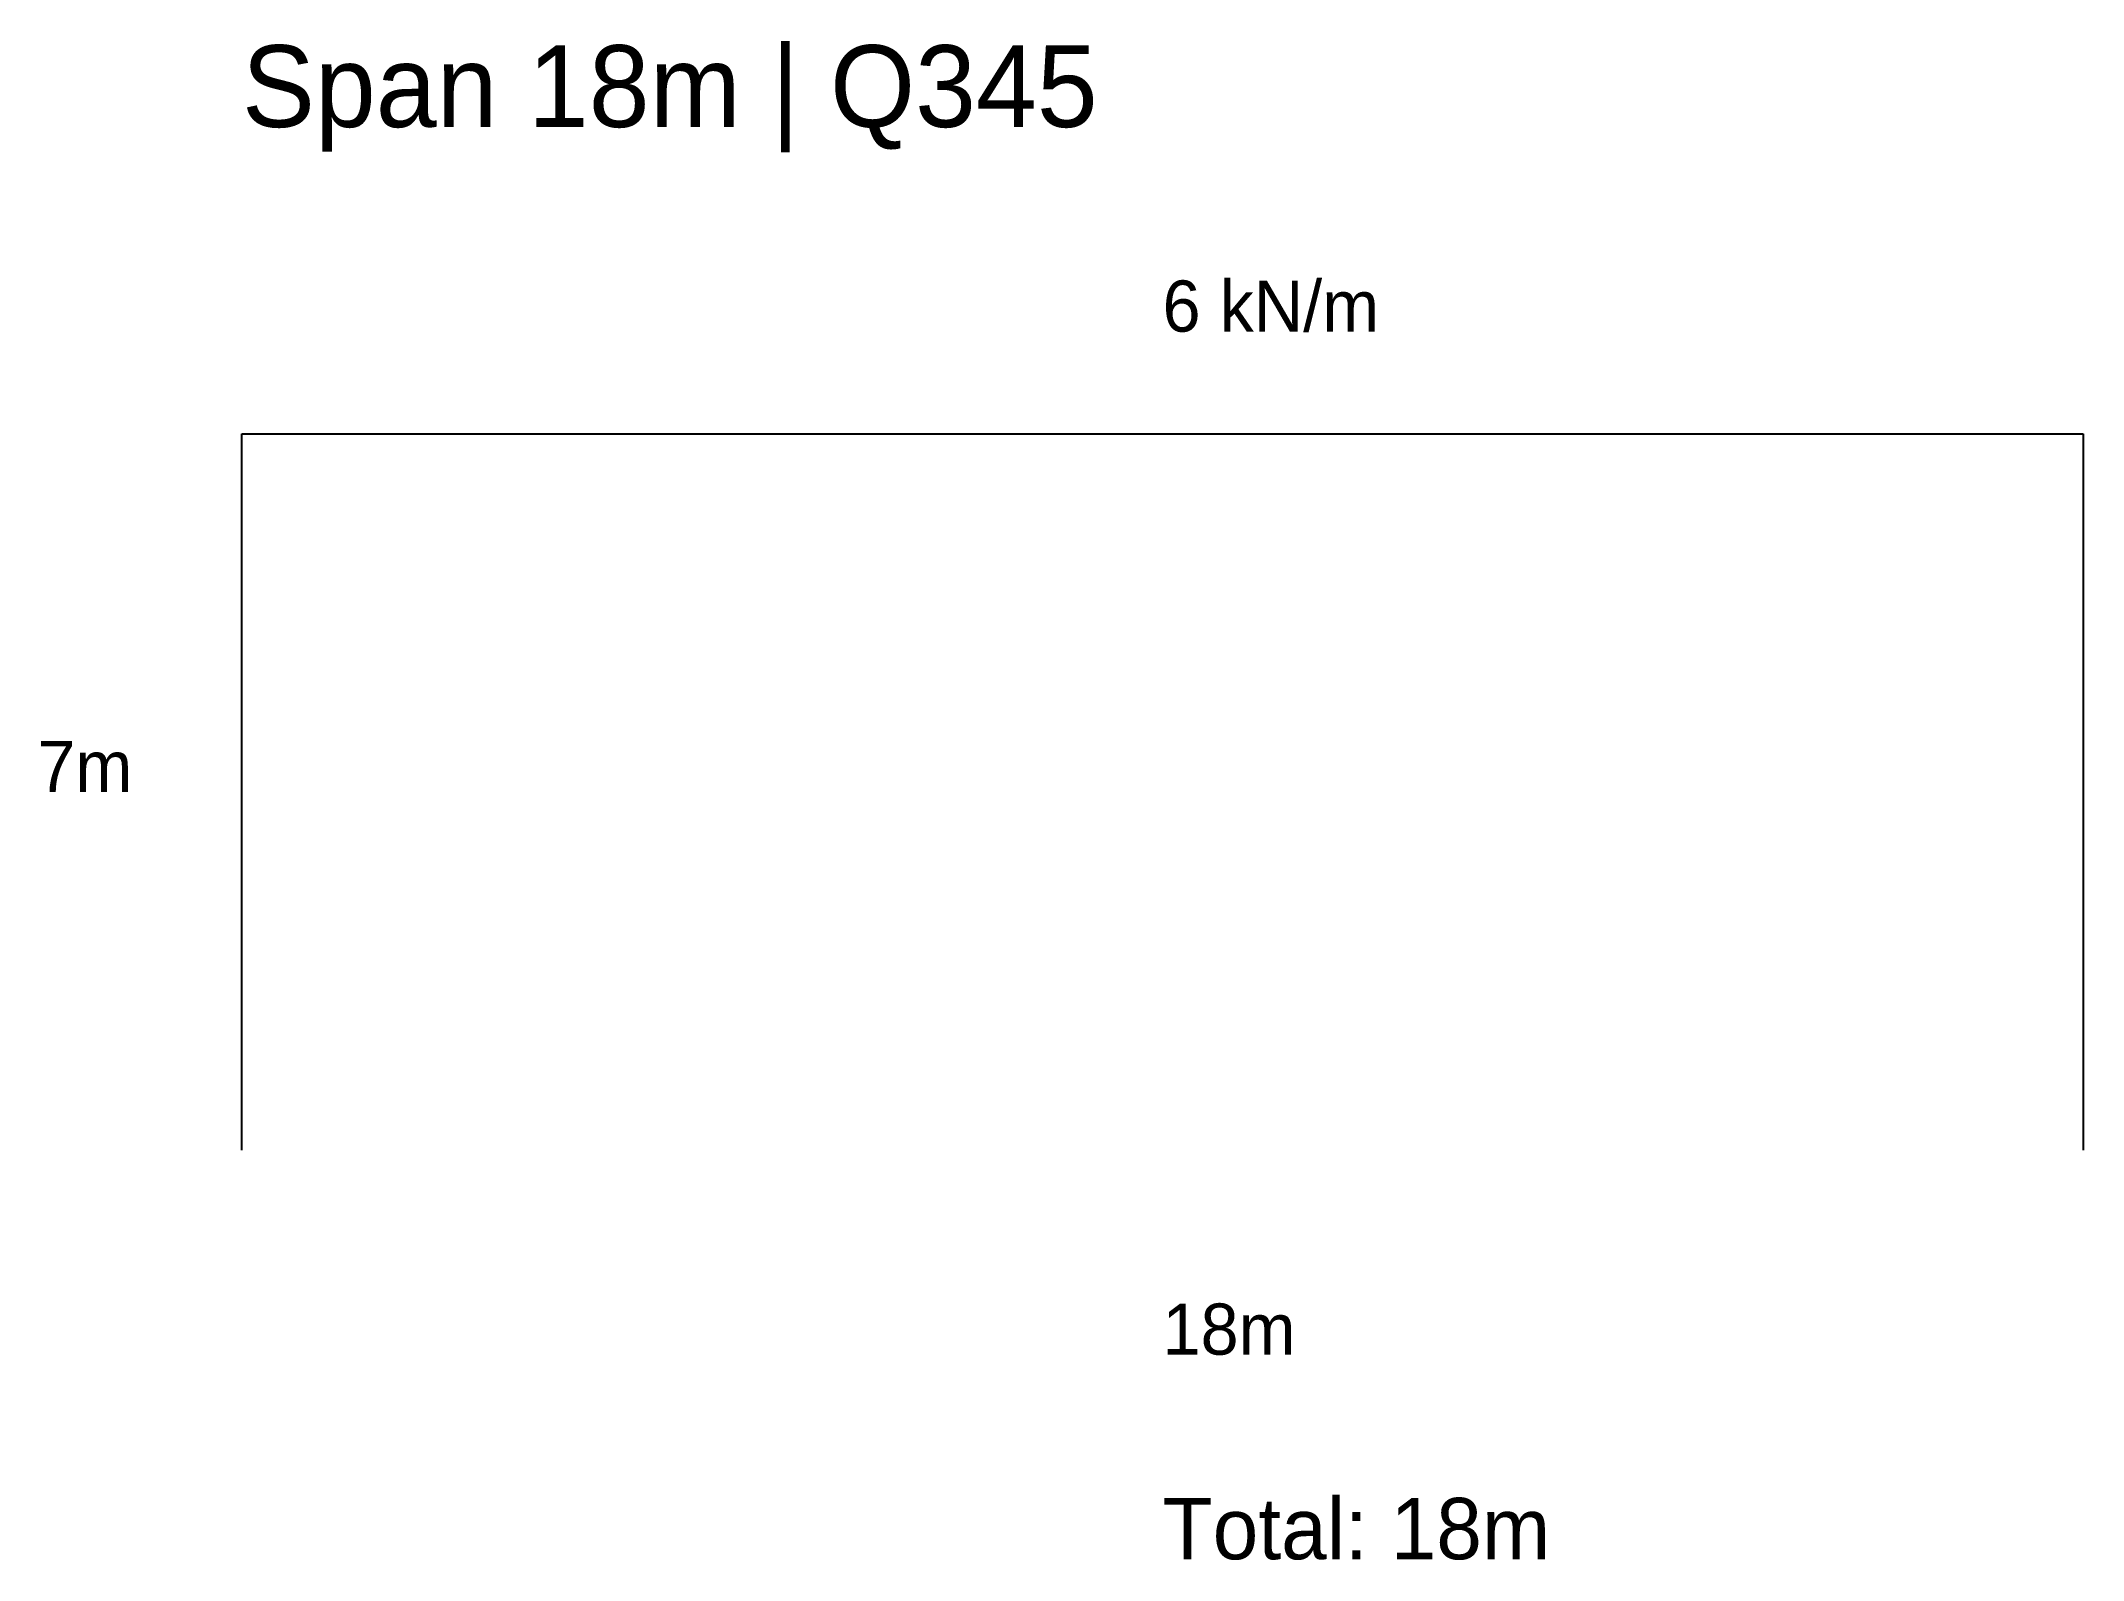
# Model space of a CAD drawing. Extents: x -2 to 18, y -4 to 10.8.
import ezdxf

# ---------------------------------------------------------------- set-up
doc = ezdxf.new("R2010")
doc.units = 0
for name, color, linetype in [('DIM', 5, 'CONTINUOUS'), ('LOAD', 1, 'CONTINUOUS'), ('STRUCT', 7, 'CONTINUOUS')]:
    doc.layers.add(name, color=color, linetype=linetype)

msp = doc.modelspace()

# ---------------------------------------------------------------- linework, layer by layer
at = {"layer": 'STRUCT'}
for p, q in [((0, 0), (0, 7)), ((0, 7), (18, 7)), ((18, 7), (18, 0))]:
    msp.add_line(p, q, dxfattribs=at)

# ---------------------------------------------------------------- texts
at = {"layer": 'DIM'}
for s, height, p in [('7m', 0.5, (-2, 3.5)), ('18m', 0.5, (9, -2)), ('Total: 18m', 0.6, (9, -4))]:
    msp.add_text(s, height=height, dxfattribs=at).set_placement(p)
at = {"layer": 'LOAD'}
msp.add_text('6 kN/m', height=0.5, dxfattribs=at).set_placement((9, 8))
at = {"layer": 'TEXT'}
msp.add_text('Span 18m | Q345', height=0.8, dxfattribs=at).set_placement((0, 10))

doc.saveas('drawing.dxf')
